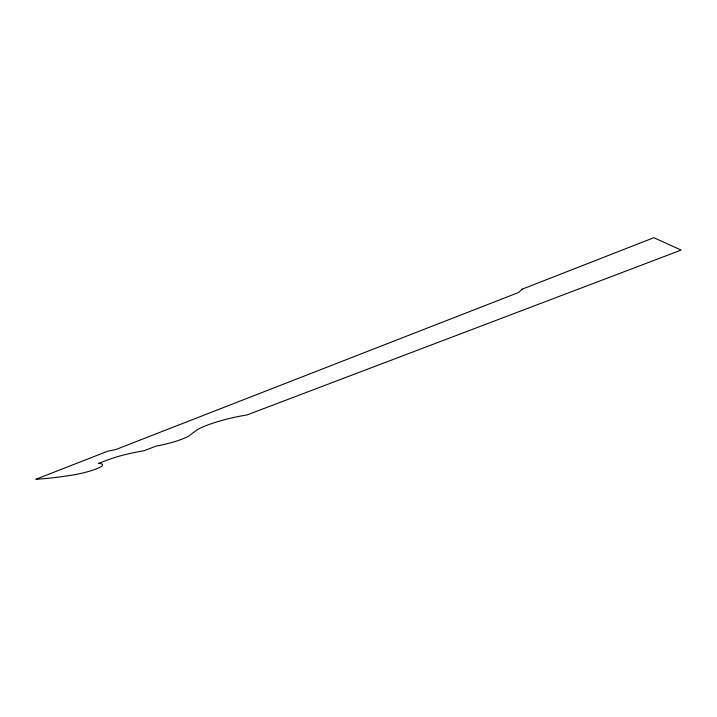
<?xml version="1.0" encoding="UTF-8"?>
<svg xmlns="http://www.w3.org/2000/svg" width="717" height="717" viewBox="0 0 717 717"><rect width="100%" height="100%" fill="white"/><g stroke="black" fill="none" stroke-linecap="round" stroke-linejoin="round"><path stroke-width="1.08" d="M522.2 289.166L518.552 292.5L115.831 449.523L107.595 451.244L35.85 479.288A99.304 17.163 -12 0 0 72.256 475.12A25.122 4.078 -11.9 0 0 98.157 468.147A25.122 4.078 -11.9 0 0 98.579 463.379L108.052 459.821A36.558 5.96 -12.4 0 1 143.92 450.769L156.091 446.117A30.867 5.395 -12.6 0 0 190.982 434.35L197.372 429.68A40.591 7.08 -13.2 0 1 246.971 414.964L681.15 250.09L653.832 237.712L522.2 289.166"/></g></svg>
